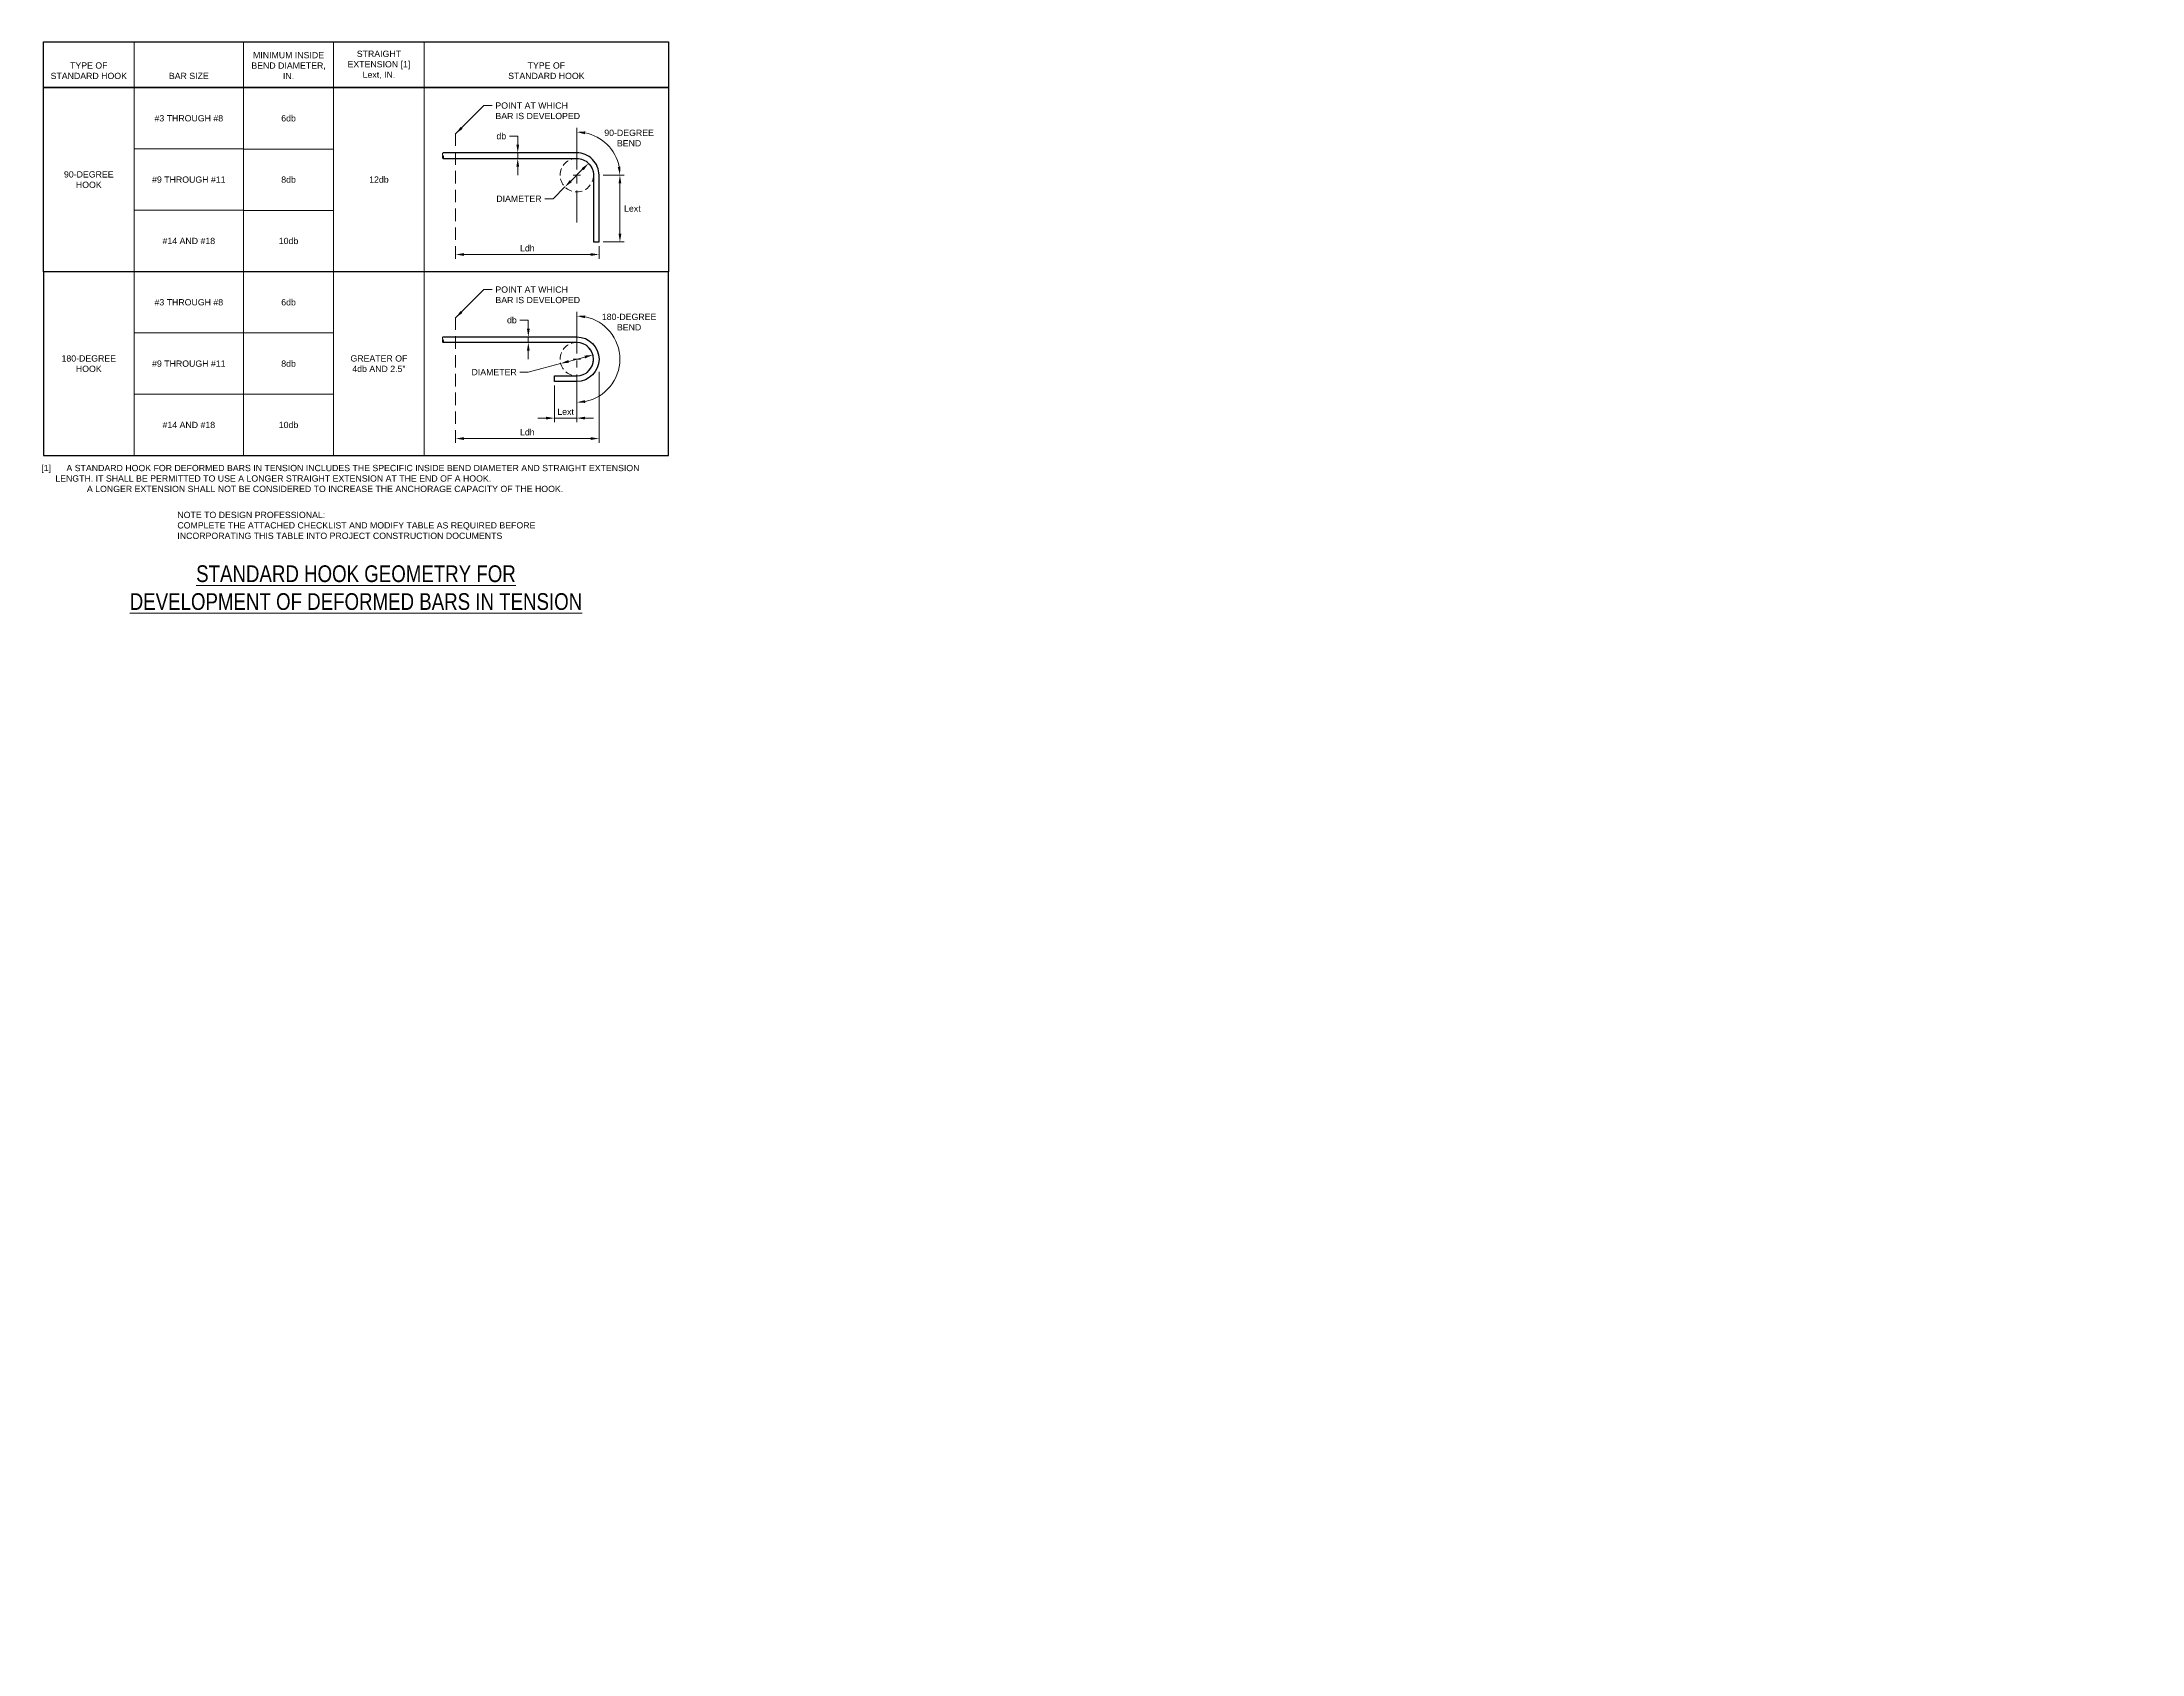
# Model space of a CAD drawing. Header units: inches. Extents: x -1254 to 253, y -1446 to 870.
# Drawn here: x -1254.2 to -877.3, y 580.2 to 869.6 of the extents above; entities that cross this region are included whole.
import ezdxf

# ---------------------------------------------------------------- set-up
doc = ezdxf.new("R2010")
doc.units = ezdxf.units.IN
doc.header["$LTSCALE"] = 5
doc.header["$MEASUREMENT"] = 0
for name, pattern in [('CENTER2', [1.125, 0.75, -0.125, 0.125, -0.125]), ('HIDDEN', [0.375, 0.25, -0.125]), ('HIDDENX2', [0.75, 0.5, -0.25])]:
    doc.linetypes.add(name, pattern=pattern)
doc.layers.add('S-ANNO-TEXT', color=7, linetype='Continuous', lineweight=20)
doc.layers.add('S-DETL', color=3, linetype='Continuous', lineweight=30)
doc.styles.add('Romans', font='arial.ttf')
doc.dimstyles.get("Standard").update_dxf_attribs({"dimtxt": 0.18, "dimasz": 0.18, "dimexe": 0.18, "dimexo": 0.0625, "dimgap": 0.09, "dimtad": 0, "dimtih": 1, "dimtoh": 1, "dimdec": 4, "dimzin": 0, "dimdsep": 46, "dimtxsty": 'Standard', "dimcen": 0.09, "dimadec": 0, "dimazin": 0, "dimtfac": 1, "dimtdec": 4, "dimtofl": 0, "dimtmove": 0, "dimatfit": 3, "dimfxl": 1, "dimtolj": 1, "dimtzin": 0, "dimarcsym": 0})

# ---------------------------------------------------------------- blocks, each defined once
blk = doc.blocks.new('*D0')
at = {"layer": 'Defpoints', "color": 0, "transparency": 16777216}
for p in [(-1154.19, 845.71), (-1150.44, 845.71), (-1154.19, 833.71)]:
    blk.add_point(p, dxfattribs=at)
at = {"layer": 'S-ANNO-TEXT', "transparency": 16777216}
for p, q in [((-1153.44, 845.71), (-1149.69, 845.71)), ((-1150.44, 835.21), (-1150.44, 844.21)), ((-1153.44, 833.71), (-1149.69, 833.71))]:
    blk.add_line(p, q, dxfattribs=at)
for points in [[(-1150.69, 844.21), (-1150.19, 844.21), (-1150.44, 845.71)], [(-1150.69, 835.21), (-1150.19, 835.21), (-1150.44, 833.71)]]:
    blk.add_solid(points, dxfattribs=at)
blk = doc.blocks.new('*D1')
at = {"layer": 'Defpoints', "color": 0, "transparency": 16777216}
for p in [(-1157.88, 849.64), (-1162.12, 845.4), (-1156.07, 847.83)]:
    blk.add_point(p, dxfattribs=at)
at = {"layer": 'S-ANNO-TEXT', "transparency": 16777216}
blk.add_line((-1159.25, 844.65), (-1157.13, 846.77), dxfattribs=at)
for points in [[(-1159.43, 844.82), (-1159.07, 844.47), (-1160.31, 843.59)], [(-1157.31, 846.95), (-1156.95, 846.59), (-1156.07, 847.83)]]:
    blk.add_solid(points, dxfattribs=at)
blk = doc.blocks.new('*D2')
at = {"layer": 'Defpoints', "color": 0, "transparency": 16777216}
for p in [(-1162.19, 808.67), (-1158.19, 808.67), (-1158.19, 802.09)]:
    blk.add_point(p, dxfattribs=at)
at = {"layer": 'S-ANNO-TEXT', "transparency": 16777216}
for p, q in [((-1162.19, 807.92), (-1162.19, 801.34)), ((-1158.19, 807.92), (-1158.19, 801.34)), ((-1163.69, 802.09), (-1165.19, 802.09)), ((-1162.19, 802.09), (-1158.19, 802.09)), ((-1156.69, 802.09), (-1155.19, 802.09))]:
    blk.add_line(p, q, dxfattribs=at)
for points in [[(-1163.69, 802.34), (-1163.69, 801.84), (-1162.19, 802.09)], [(-1156.69, 802.34), (-1156.69, 801.84), (-1158.19, 802.09)]]:
    blk.add_solid(points, dxfattribs=at)
blk = doc.blocks.new('*D3')
at = {"layer": 'Defpoints', "color": 0, "transparency": 16777216}
for p in [(-1172.53, 849.71), (-1172.53, 848.71), (-1168.78, 848.71)]:
    blk.add_point(p, dxfattribs=at)
at = {"layer": 'S-ANNO-TEXT', "transparency": 16777216}
for p, q in [((-1168.78, 851.21), (-1168.78, 852.71)), ((-1171.78, 849.71), (-1168.03, 849.71)), ((-1171.78, 848.71), (-1168.03, 848.71)), ((-1168.78, 849.71), (-1168.78, 848.71)), ((-1168.78, 847.21), (-1168.78, 845.71))]:
    blk.add_line(p, q, dxfattribs=at)
for points in [[(-1169.03, 851.21), (-1168.53, 851.21), (-1168.78, 849.71)], [(-1169.03, 847.21), (-1168.53, 847.21), (-1168.78, 848.71)]]:
    blk.add_solid(points, dxfattribs=at)
blk = doc.blocks.new('*D4')
at = {"layer": 'Defpoints', "color": 0, "transparency": 16777216}
for p in [(-1154.32, 852.42), (-1158.19, 849.71), (-1158.19, 845.71), (-1154.19, 845.71)]:
    blk.add_point(p, dxfattribs=at)
at = {"layer": 'S-ANNO-TEXT', "transparency": 16777216}
blk.add_arc((-1158.19, 845.71), 7.75, 11.1069, 78.8931, dxfattribs=at)
for points in [[(-1156.72, 853.06), (-1156.67, 853.56), (-1158.19, 853.46)], [(-1150.34, 847.23), (-1150.83, 847.18), (-1150.44, 845.71)]]:
    blk.add_solid(points, dxfattribs=at)
blk = doc.blocks.new('*D5')
at = {"layer": 'Defpoints', "color": 0, "transparency": 16777216}
for p in [(-1179.92, 848.71), (-1154.19, 833.71), (-1154.19, 831.46)]:
    blk.add_point(p, dxfattribs=at)
at = {"layer": 'S-ANNO-TEXT', "transparency": 16777216}
for p, q in [((-1178.42, 831.46), (-1155.69, 831.46)), ((-1154.19, 832.96), (-1154.19, 830.71))]:
    blk.add_line(p, q, dxfattribs=at)
for points in [[(-1178.42, 831.71), (-1178.42, 831.21), (-1179.92, 831.46)], [(-1155.69, 831.71), (-1155.69, 831.21), (-1154.19, 831.46)]]:
    blk.add_solid(points, dxfattribs=at)
blk = doc.blocks.new('*D6')
at = {"layer": 'Defpoints', "color": 0, "transparency": 16777216}
for p in [(-1158.19, 816.67), (-1158.19, 812.67), (-1158.19, 808.67), (-1151.48, 808.79)]:
    blk.add_point(p, dxfattribs=at)
at = {"layer": 'S-ANNO-TEXT', "transparency": 16777216}
blk.add_arc((-1158.19, 812.67), 7.75, 281.1069, 78.8931, dxfattribs=at)
for points in [[(-1156.72, 820.03), (-1156.67, 820.52), (-1158.19, 820.42)], [(-1156.67, 804.82), (-1156.72, 805.31), (-1158.19, 804.92)]]:
    blk.add_solid(points, dxfattribs=at)
blk = doc.blocks.new('*D7')
at = {"layer": 'Defpoints', "color": 0, "transparency": 16777216}
for p in [(-1161.75, 814.36), (-1155.95, 815.92), (-1155.29, 813.45)]:
    blk.add_point(p, dxfattribs=at)
at = {"layer": 'S-ANNO-TEXT', "transparency": 16777216}
blk.add_line((-1159.64, 812.28), (-1156.74, 813.06), dxfattribs=at)
for points in [[(-1159.7, 812.52), (-1159.57, 812.04), (-1161.09, 811.89)], [(-1156.81, 813.3), (-1156.68, 812.82), (-1155.29, 813.45)]]:
    blk.add_solid(points, dxfattribs=at)
blk = doc.blocks.new('*D8')
at = {"layer": 'Defpoints', "color": 0, "transparency": 16777216}
for p in [(-1170.63, 816.67), (-1170.63, 815.67), (-1166.88, 815.67)]:
    blk.add_point(p, dxfattribs=at)
at = {"layer": 'S-ANNO-TEXT', "transparency": 16777216}
for p, q in [((-1166.88, 818.17), (-1166.88, 819.67)), ((-1169.88, 816.67), (-1166.13, 816.67)), ((-1169.88, 815.67), (-1166.13, 815.67)), ((-1166.88, 816.67), (-1166.88, 815.67)), ((-1166.88, 814.17), (-1166.88, 812.67))]:
    blk.add_line(p, q, dxfattribs=at)
for points in [[(-1167.13, 818.17), (-1166.63, 818.17), (-1166.88, 816.67)], [(-1167.13, 814.17), (-1166.63, 814.17), (-1166.88, 815.67)]]:
    blk.add_solid(points, dxfattribs=at)
blk = doc.blocks.new('*D9')
at = {"layer": 'Defpoints', "color": 0, "transparency": 16777216}
for p in [(-1179.92, 815.67), (-1154.19, 811.17), (-1154.19, 798.42)]:
    blk.add_point(p, dxfattribs=at)
at = {"layer": 'S-ANNO-TEXT', "transparency": 16777216}
for p, q in [((-1154.19, 810.42), (-1154.19, 797.67)), ((-1178.42, 798.42), (-1155.69, 798.42))]:
    blk.add_line(p, q, dxfattribs=at)
for points in [[(-1178.42, 798.67), (-1178.42, 798.17), (-1179.92, 798.42)], [(-1155.69, 798.67), (-1155.69, 798.17), (-1154.19, 798.42)]]:
    blk.add_solid(points, dxfattribs=at)

msp = doc.modelspace()

# ---------------------------------------------------------------- linework, layer by layer
at = {"layer": 'S-ANNO-TEXT'}
for p, q in [((-1173.359268, 858.195481), (-1174.859268, 858.195481)), ((-1168.782435, 852.708101), (-1170.282435, 852.708101)), ((-1158.83773, 845.708101), (-1157.543018, 845.708101)), ((-1162.433015, 841.46546), (-1163.933015, 841.46546)), ((-1160.311694, 843.58678), (-1162.433015, 841.46546)), ((-1173.359268, 825.157239), (-1174.859268, 825.157239)), ((-1166.883707, 819.669859), (-1168.383707, 819.669859)), ((-1161.088152, 811.893402), (-1166.883707, 810.340487)), ((-1158.83773, 812.669859), (-1157.543018, 812.669859)), ((-1166.883707, 810.340487), (-1168.383707, 810.340487))]:
    msp.add_line(p, q, dxfattribs=at)
at = {"layer": 'S-ANNO-TEXT', "linetype": 'HIDDENX2', "ltscale": 0.9}
for p, q in [((-1179.920999, 830.708101), (-1179.920999, 854.208101)), ((-1179.920999, 797.669859), (-1179.920999, 821.169859))]:
    msp.add_line(p, q, dxfattribs=at)
at = {"layer": 'S-ANNO-TEXT', "linetype": 'CENTER2', "ltscale": 2}
for p, q in [((-1158.190374, 854.208101), (-1158.190374, 837.208101)), ((-1158.190374, 821.169859), (-1158.190374, 804.169859))]:
    msp.add_line(p, q, dxfattribs=at)
at = {"layer": 'S-ANNO-TEXT'}
for points in [[(-1253.909168, 869.615203), (-1237.631968, 869.615203), (-1237.631968, 861.414828), (-1253.909168, 861.414828)], [(-1237.631968, 869.615203), (-1217.998186, 869.615203), (-1217.998186, 861.415979), (-1237.631968, 861.415979)], [(-1217.998186, 869.615203), (-1201.834177, 869.615203), (-1201.834177, 861.411375), (-1217.998186, 861.411375)], [(-1201.834177, 869.615203), (-1185.556977, 869.615203), (-1185.556977, 861.414828), (-1201.834177, 861.414828)], [(-1185.556977, 869.615203), (-1141.727021, 869.615203), (-1141.727021, 861.415979), (-1185.556977, 861.415979)], [(-1253.909168, 828.375435), (-1253.909168, 861.414828), (-1237.631968, 861.414828), (-1237.631968, 828.375435)], [(-1237.631968, 850.404127), (-1237.631968, 861.414828), (-1217.998186, 861.415979), (-1217.998186, 850.405278)], [(-1217.998186, 850.401825), (-1217.998186, 861.411375), (-1201.834177, 861.411375), (-1201.834177, 850.401825)], [(-1201.834177, 828.376586), (-1201.834177, 861.415979), (-1185.556977, 861.415979), (-1185.556977, 828.376586)], [(-1185.556977, 861.415979), (-1141.727021, 861.415979), (-1141.727021, 828.377737), (-1185.556977, 828.377737)], [(-1237.631968, 839.392275), (-1237.631968, 850.402976), (-1217.998186, 850.404127), (-1217.998186, 839.393426)], [(-1217.998186, 839.392275), (-1217.998186, 850.401825), (-1201.834177, 850.401825), (-1201.834177, 839.392275)], [(-1237.631968, 828.375435), (-1237.631968, 839.393426), (-1217.998186, 839.394577), (-1217.998186, 828.376586)], [(-1217.998186, 828.374284), (-1217.998186, 839.391124), (-1201.834177, 839.391124), (-1201.834177, 828.374284)], [(-1253.909168, 795.350623), (-1253.909168, 828.375435), (-1237.631968, 828.375435), (-1237.631968, 795.350623)], [(-1237.631968, 817.373176), (-1237.631968, 828.375435), (-1217.998186, 828.376586), (-1217.998186, 817.374327)], [(-1217.998186, 817.373176), (-1217.998186, 828.374284), (-1201.834177, 828.374284), (-1201.834177, 817.373176)], [(-1201.834177, 795.351774), (-1201.834177, 828.376586), (-1185.556977, 828.376586), (-1185.556977, 795.351774)], [(-1185.556977, 828.377737), (-1141.727021, 828.377737), (-1141.727021, 795.354076), (-1185.556977, 795.354076)], [(-1237.631968, 806.360173), (-1237.631968, 817.372025), (-1217.998186, 817.373176), (-1217.998186, 806.361324)], [(-1217.998186, 806.362475), (-1217.998186, 817.373176), (-1201.834177, 817.373176), (-1201.834177, 806.362475)], [(-1237.631968, 795.350623), (-1237.631968, 806.361324), (-1217.998186, 806.362475), (-1217.998186, 795.351774)], [(-1217.998186, 795.351774), (-1217.998186, 806.361324), (-1201.834177, 806.361324), (-1201.834177, 795.351774)]]:
    msp.add_lwpolyline(points, close=True, dxfattribs=at)
at = {"layer": 'S-ANNO-TEXT', "linetype": 'HIDDEN'}
for centre in [(-1158.190374, 845.708101), (-1158.190374, 812.669859), (-1158.190374, 812.669859)]:
    msp.add_circle(centre, 3, dxfattribs=at)
at = {"layer": 'S-ANNO-TEXT'}
for centre, start, end in [((-1181.940374, 849.458101), 135, 225), ((-1181.940374, 848.958101), 135, 225), ((-1182.440374, 848.958101), 315, 45), ((-1181.940374, 816.419859), 135, 225), ((-1181.940374, 815.919859), 135, 225), ((-1182.440374, 815.919859), 315, 45)]:
    msp.add_arc(centre, 0.353553, start, end, dxfattribs=at)
at = {"layer": 'S-DETL'}
for points in [[(-1253.909168, 869.615203), (-1141.727021, 869.615203), (-1141.727021, 861.414828), (-1253.909168, 861.414828)], [(-1253.909168, 861.414828), (-1141.727021, 861.414828), (-1141.727021, 828.377737), (-1253.909168, 828.377737)], [(-1141.727021, 828.377737), (-1253.909168, 828.377737), (-1253.909168, 795.350623), (-1141.727021, 795.350623)]]:
    msp.add_lwpolyline(points, close=True, dxfattribs=at)
for points in [[(-1182.190374, 848.708101), (-1158.190374, 848.708101, -0.4142135624), (-1155.190374, 845.708101), (-1155.190374, 833.708101), (-1154.190374, 833.708101), (-1154.190374, 845.708101, 0.4142135624), (-1158.190374, 849.708101), (-1182.190374, 849.708101)], [(-1182.190374, 816.669859), (-1158.190374, 816.669859, -1), (-1158.190374, 808.669859), (-1162.190374, 808.669859), (-1162.190374, 809.669859), (-1158.190374, 809.669859, 1), (-1158.190374, 815.669859), (-1182.190374, 815.669859)]]:
    msp.add_lwpolyline(points, format="xyb", dxfattribs=at)

# ---------------------------------------------------------------- texts
at = {"layer": 'S-ANNO-TEXT', "style": 'Romans'}
for s, insert, char_height, width, attachment_point in [('MINIMUM INSIDE BEND DIAMETER, IN.', (-1209.916181, 862.942071), 1.125, 14.08258912, 8), ('STRAIGHT EXTENSION [1] Lext, IN.', (-1193.695577, 865.515016), 1.125, 14.08258912, 5), ('TYPE OF STANDARD HOOK', (-1245.770568, 862.944373), 1.125, 14.08258912, 8), ('BAR SIZE', (-1227.815077, 862.944373), 1.125, 14.08258912, 8), ('TYPE OF STANDARD HOOK', (-1163.641999, 862.945524), 1.125, 14.08258912, 8), ('\\pxi-2.22222,l2.22222;[1]^IA STANDARD HOOK FOR DEFORMED BARS IN TENSION INCLUDES THE SPECIFIC INSIDE BEND DIAMETER AND STRAIGHT EXTENSION LENGTH. IT SHALL BE PERMITTED TO USE A LONGER STRAIGHT EXTENSION AT THE END OF A HOOK.                                                                                          A LONGER EXTENSION SHALL NOT BE CONSIDERED TO INCREASE THE ANCHORAGE CAPACITY OF THE HOOK.', (-1254.278841, 793.691461), 1.124999992, 113.72161277, 1)]:
    msp.add_mtext(s, dxfattribs=dict(at, insert=insert, char_height=char_height, width=width, attachment_point=attachment_point))
for s, insert, char_height, attachment_point in [('\\A1;#3 THROUGH #8', (-1227.815077, 855.910629), 1.125, 5), ('\\A1;6db', (-1209.916181, 855.908327), 1.125, 5), ('\\A1;POINT AT WHICH \\PBAR IS DEVELOPED', (-1172.78756, 858.76719), 1.125, 1), ('\\A1;db', (-1170.854144, 853.279809), 1.125, 3), ('\\A1;90-DEGREE\\PBEND', (-1148.79448, 852.368968), 1.125, 5), ('\\A1;90-DEGREE\\PHOOK', (-1245.770568, 844.902422), 1.125, 5), ('\\A1;#9 THROUGH #11', (-1227.815077, 844.899928), 1.125, 5), ('\\A1;8db', (-1209.916181, 844.897626), 1.125, 5), ('\\A1;12db', (-1193.695577, 844.903573), 1.125, 5), ('\\A1;DIAMETER', (-1164.504723, 842.037169), 1.125, 3), ('\\A1;Lext', (-1148.205892, 840.279809), 1.125, 2), ('\\A1;#14 AND #18', (-1227.815077, 833.889227), 1.125, 5), ('\\A1;10db', (-1209.916181, 833.886925), 1.125, 5), ('\\A1;Ldh', (-1167.055687, 833.164018), 1.125, 2), ('\\A1;POINT AT WHICH \\PBAR IS DEVELOPED', (-1172.78756, 825.728948), 1.125, 1), ('\\A1;#3 THROUGH #8', (-1227.815077, 822.876224), 1.125, 5), ('\\A1;6db', (-1209.916181, 822.876224), 1.125, 5), ('\\A1;db', (-1168.955415, 820.241568), 1.125, 3), ('\\A1;180-DEGREE\\PBEND', (-1148.79448, 819.330726), 1.125, 5), ('\\A1;180-DEGREE\\PHOOK', (-1245.770568, 811.863029), 1.125, 5), ('\\A1;#9 THROUGH #11', (-1227.815077, 811.863029), 1.125, 5), ('\\A1;8db', (-1209.916181, 811.863029), 1.125, 5), ('\\A1;GREATER OF \\P4db AND 2.5"', (-1193.695577, 811.86418), 1.125, 5), ('\\A1;DIAMETER', (-1168.955415, 810.912196), 1.125, 3), ('\\A1;Lext', (-1160.190374, 803.799331), 1.125, 2), ('\\A1;#14 AND #18', (-1227.815077, 800.854822), 1.125, 5), ('\\A1;10db', (-1209.916181, 800.854822), 1.125, 5), ('\\A1;Ldh', (-1167.055687, 800.125776), 1.125, 2), ('NOTE TO DESIGN PROFESSIONAL: \\PCOMPLETE THE ATTACHED CHECKLIST AND MODIFY TABLE AS REQUIRED BEFORE \\PINCORPORATING THIS TABLE INTO PROJECT CONSTRUCTION DOCUMENTS', (-1229.872537, 785.276855), 1.12499999, 1), ('\\pxa0.25;{\\W0.8;\\LSTANDARD HOOK GEOMETRY FOR \\PDEVELOPMENT OF DEFORMED BARS IN TENSION}', (-1197.818095, 767.615203), 3, 8)]:
    msp.add_mtext(s, dxfattribs=dict(at, insert=insert, char_height=char_height, attachment_point=attachment_point))

# ---------------------------------------------------------------- dimensions: what is measured, and where the dimension line sits
at = {"layer": 'S-ANNO-TEXT'}
for base, p1, p2, angle, override, picture, middle in [((-1168.782435, 848.708101), (-1172.532435, 849.708101), (-1172.532435, 848.708101), 90, {"dimscale": 12, "dimtxt": 0.09375, "dimasz": 0.125, "dimexe": 0.0625, "dimgap": 0.0625, "dimtih": 0, "dimtoh": 0, "dimdec": 5, "dimrnd": 0.03125, "dimzin": 7, "dimlunit": 4, "dimtxsty": 'Romans', "dimcen": 0.125, "dimclrd": 256, "dimclre": 256, "dimclrt": 256, "dimadec": 4, "dimtdec": 5, "dimtofl": 1, "dimtvp": 1, "dimfrac": 2, "dimtzin": 3, "dimlwd": 65535, "dimlwe": 65535}, '*D3', (-1168.782435, 849.208101)), ((-1156.069054, 847.829421), (-1162.12044, 845.395526), (-1157.877799, 849.638166), 45, {"dimscale": 12, "dimtxt": 0.09375, "dimasz": 0.125, "dimexe": 0.0625, "dimgap": 0.0625, "dimtih": 0, "dimtoh": 0, "dimdec": 5, "dimrnd": 0.03125, "dimzin": 7, "dimlunit": 4, "dimtxsty": 'Romans', "dimcen": 0.125, "dimse1": 1, "dimse2": 1, "dimclrd": 256, "dimclre": 256, "dimclrt": 256, "dimadec": 4, "dimtdec": 5, "dimtofl": 1, "dimtvp": 1, "dimfrac": 2, "dimtzin": 3, "dimlwd": 65535, "dimlwe": 65535}, '*D1', (-1158.190374, 845.708101)), ((-1150.440374, 845.708101), (-1154.190374, 833.708101), (-1154.190374, 845.708101), 90, {"dimscale": 12, "dimtxt": 0.09375, "dimasz": 0.125, "dimexe": 0.0625, "dimgap": 0.0625, "dimtih": 0, "dimtoh": 0, "dimdec": 5, "dimrnd": 0.03125, "dimzin": 7, "dimlunit": 4, "dimtxsty": 'Romans', "dimcen": 0.125, "dimclrd": 256, "dimclre": 256, "dimclrt": 256, "dimadec": 4, "dimtdec": 5, "dimtofl": 1, "dimtvp": 1, "dimfrac": 2, "dimtzin": 3, "dimlwd": 65535, "dimlwe": 65535}, '*D0', (-1150.440374, 839.708101)), ((-1166.883707, 815.669859), (-1170.633707, 816.669859), (-1170.633707, 815.669859), 90, {"dimscale": 12, "dimtxt": 0.09375, "dimasz": 0.125, "dimexe": 0.0625, "dimgap": 0.0625, "dimtih": 0, "dimtoh": 0, "dimdec": 5, "dimrnd": 0.03125, "dimzin": 7, "dimlunit": 4, "dimtxsty": 'Romans', "dimcen": 0.125, "dimclrd": 256, "dimclre": 256, "dimclrt": 256, "dimadec": 4, "dimtdec": 5, "dimtofl": 1, "dimtvp": 1, "dimfrac": 2, "dimtzin": 3, "dimlwd": 65535, "dimlwe": 65535}, '*D8', (-1166.883707, 816.169859)), ((-1155.292597, 813.446316), (-1161.750198, 814.364194), (-1155.954643, 815.917108), 15, {"dimscale": 12, "dimtxt": 0.09375, "dimasz": 0.125, "dimexe": 0.0625, "dimgap": 0.0625, "dimtih": 0, "dimtoh": 0, "dimdec": 5, "dimrnd": 0.03125, "dimzin": 7, "dimlunit": 4, "dimtxsty": 'Romans', "dimcen": 0.125, "dimse1": 1, "dimse2": 1, "dimclrd": 256, "dimclre": 256, "dimclrt": 256, "dimadec": 4, "dimtdec": 5, "dimtofl": 1, "dimtvp": 1, "dimfrac": 2, "dimtzin": 3, "dimlwd": 65535, "dimlwe": 65535}, '*D7', (-1158.190374, 812.669859)), ((-1158.190374, 802.093413), (-1162.190374, 808.669859), (-1158.190374, 808.669859), 0, {"dimscale": 12, "dimtxt": 0.09375, "dimasz": 0.125, "dimexe": 0.0625, "dimgap": 0.0625, "dimtih": 0, "dimtoh": 0, "dimdec": 5, "dimrnd": 0.03125, "dimzin": 7, "dimlunit": 4, "dimtxsty": 'Romans', "dimcen": 0.125, "dimclrd": 256, "dimclre": 256, "dimclrt": 256, "dimadec": 4, "dimtdec": 5, "dimtofl": 1, "dimtvp": 1, "dimfrac": 2, "dimtzin": 3, "dimlwd": 65535, "dimlwe": 65535}, '*D2', (-1160.190374, 802.093413))]:
    dim = msp.add_linear_dim(base=base, p1=p1, p2=p2, angle=angle, text=' ', dimstyle='Standard', override=override, dxfattribs=at)
    dim.commit()
    dim.dimension.update_dxf_attribs({"geometry": picture, "text_midpoint": middle, "dimtype": 128})
for base, center, p1, p2, picture, middle in [((-1154.315374, 852.419798), (-1158.190374, 845.708101), (-1154.190374, 845.708101), (-1158.190374, 849.708101), '*D4', (253.487799, -1445.628243)), ((-1151.478677, 808.794859), (-1158.190374, 812.669859), (-1158.190374, 808.669859), (-1158.190374, 816.669859), '*D6', (-1181.728744, 825.206112))]:
    dim = msp.add_angular_dim_3p(base=base, center=center, p1=p1, p2=p2, text=' ', dimstyle='Standard', override={"dimscale": 12, "dimtxt": 0.09375, "dimasz": 0.125, "dimexe": 0.0625, "dimgap": 0.0625, "dimtih": 0, "dimtoh": 0, "dimdec": 5, "dimrnd": 0.03125, "dimzin": 7, "dimlunit": 4, "dimtxsty": 'Romans', "dimcen": 0.125, "dimse1": 1, "dimse2": 1, "dimclrd": 256, "dimclre": 256, "dimclrt": 256, "dimadec": 4, "dimtdec": 5, "dimtofl": 1, "dimtvp": 1, "dimfrac": 2, "dimtzin": 3, "dimlwd": 65535, "dimlwe": 65535}, dxfattribs=at)
    dim.commit()
    dim.dimension.update_dxf_attribs({"geometry": picture, "text_midpoint": middle})
for base, p1, p2, picture, middle in [((-1154.190374, 831.458101), (-1179.920999, 848.708101), (-1154.190374, 833.708101), '*D5', (-1160.190374, 831.458101)), ((-1154.190374, 798.419859), (-1179.920999, 815.669859), (-1154.190374, 811.169859), '*D9', (-1160.190374, 798.419859))]:
    dim = msp.add_linear_dim(base=base, p1=p1, p2=p2, text=' ', dimstyle='Standard', override={"dimscale": 12, "dimtxt": 0.09375, "dimasz": 0.125, "dimexe": 0.0625, "dimgap": 0.0625, "dimtih": 0, "dimtoh": 0, "dimdec": 5, "dimrnd": 0.03125, "dimzin": 7, "dimlunit": 4, "dimtxsty": 'Romans', "dimcen": 0.125, "dimse1": 1, "dimclrd": 256, "dimclre": 256, "dimclrt": 256, "dimadec": 4, "dimtdec": 5, "dimtofl": 1, "dimtvp": 1, "dimfrac": 2, "dimtzin": 3, "dimlwd": 65535, "dimlwe": 65535}, dxfattribs=at)
    dim.commit()
    dim.dimension.update_dxf_attribs({"geometry": picture, "text_midpoint": middle, "dimtype": 128})

# ---------------------------------------------------------------- leaders
for points in [[(-1179.920999, 853.13375), (-1174.859268, 858.195481)], [(-1179.920999, 820.095509), (-1174.859268, 825.157239)]]:
    msp.add_leader(points, dimstyle='Standard', override={"dimscale": 12, "dimtxt": 0.09375, "dimasz": 0.125, "dimexe": 0.0625, "dimgap": 0.0625, "dimtih": 0, "dimtoh": 0, "dimdec": 5, "dimrnd": 0.03125, "dimzin": 7, "dimlunit": 4, "dimtxsty": 'Romans', "dimcen": 0.125, "dimclrd": 256, "dimclre": 256, "dimclrt": 256, "dimadec": 4, "dimtdec": 5, "dimtofl": 1, "dimtvp": 1, "dimfrac": 2, "dimtzin": 3, "dimlwd": 65535, "dimlwe": 65535}, dxfattribs=at)

doc.saveas('drawing.dxf')
